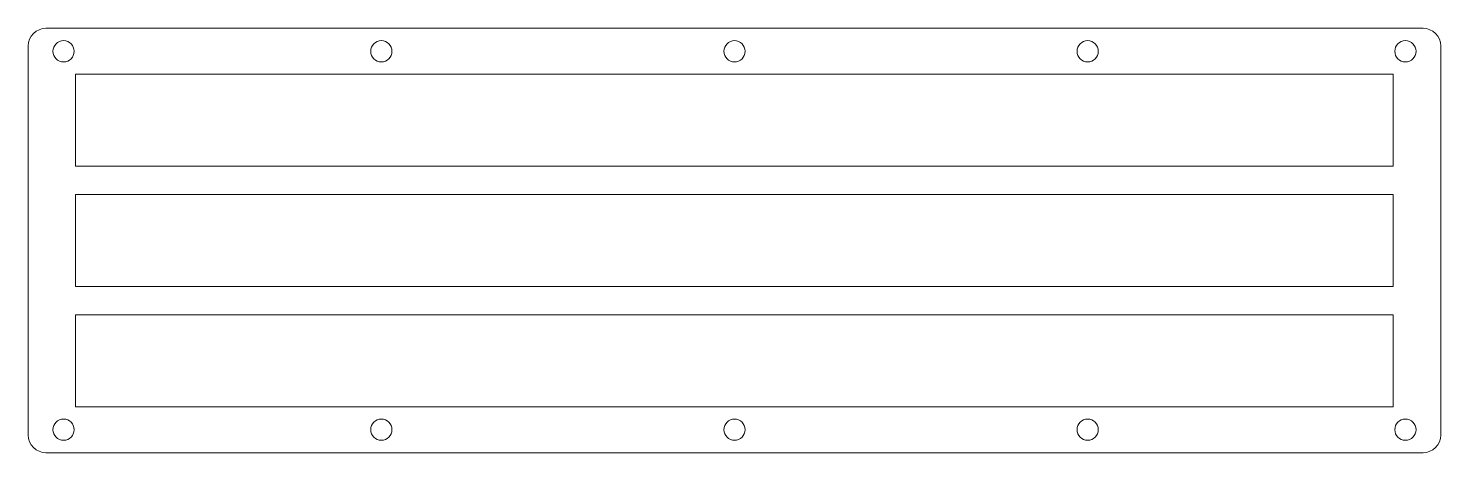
# Model space of a CAD drawing. Header units: inches. Extents: x 0.21 to 8.08, y 5.73 to 8.1.
import ezdxf

# ---------------------------------------------------------------- set-up
doc = ezdxf.new("R2010")
doc.units = ezdxf.units.IN
doc.header["$MEASUREMENT"] = 0
doc.layers.add('VISIBLE', color=7, linetype='Continuous', lineweight=0)

msp = doc.modelspace()

# ---------------------------------------------------------------- linework, layer by layer
at = {"layer": 'VISIBLE'}
for p, q in [((0.3037, 8.0952), (7.9809, 8.0952)), ((0.2053, 5.8314), (0.2053, 7.9968)), ((8.0793, 7.9968), (8.0793, 5.8314)), ((0.469, 7.8393), (7.8135, 7.8393)), ((0.469, 7.3275), (0.469, 7.8393)), ((7.8135, 7.8393), (7.8135, 7.3275)), ((7.8135, 7.3275), (0.469, 7.3275)), ((0.469, 6.6582), (0.469, 7.17)), ((0.469, 7.17), (7.8135, 7.17)), ((7.8135, 7.17), (7.8135, 6.6582)), ((7.8135, 6.6582), (0.469, 6.6582)), ((0.469, 5.9889), (0.469, 6.5007)), ((0.469, 6.5007), (7.8135, 6.5007)), ((7.8135, 6.5007), (7.8135, 5.9889)), ((7.8135, 5.9889), (0.469, 5.9889)), ((7.9809, 5.733), (0.3037, 5.733))]:
    msp.add_line(p, q, dxfattribs=at)
for centre in [(0.4021, 7.9673), (2.1738, 7.9673), (4.1423, 7.9673), (6.1108, 7.9673), (7.8824, 7.9673), (0.4021, 5.861), (2.1738, 5.861), (4.1423, 5.861), (6.1108, 5.861), (7.8824, 5.861)]:
    msp.add_circle(centre, 0.0591, dxfattribs=at)
for centre, start, end in [((0.3037, 7.9968), 90, 180), ((7.9809, 7.9968), 0, 90), ((0.3037, 5.8314), 180, 270), ((7.9809, 5.8314), 270, 0)]:
    msp.add_arc(centre, 0.0984, start, end, dxfattribs=at)

doc.saveas('drawing.dxf')
